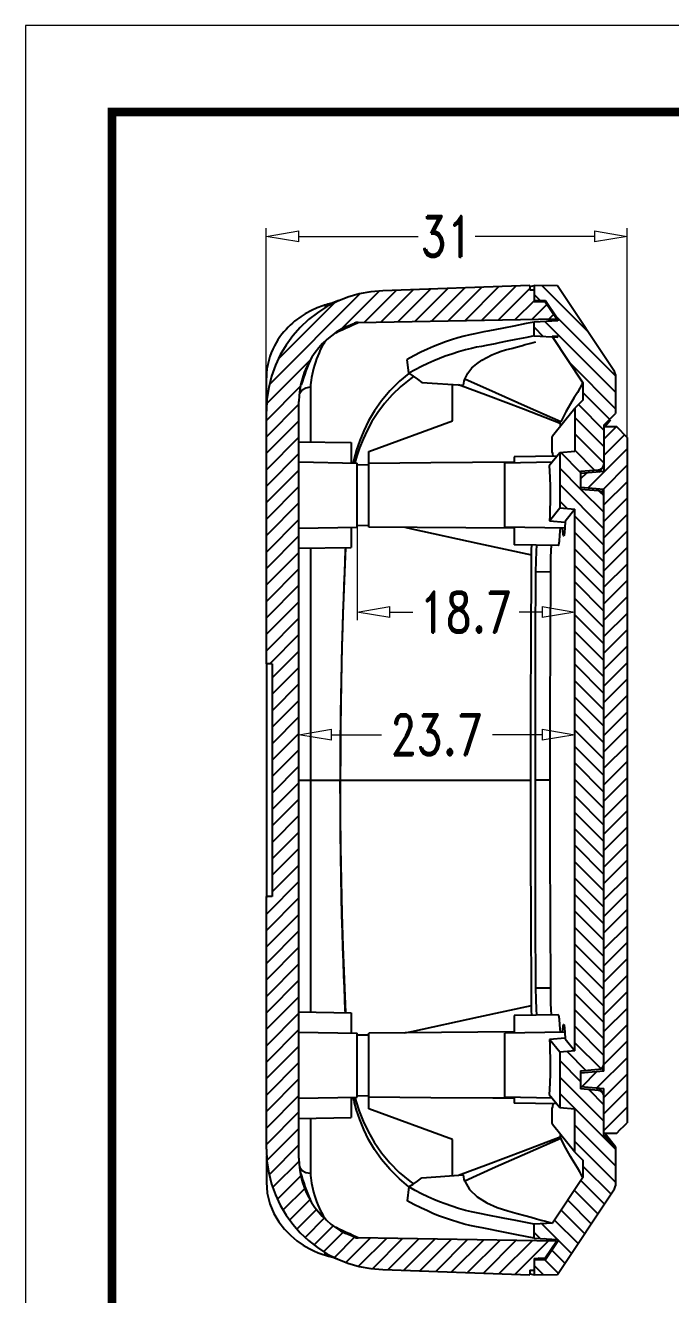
# Model space of a CAD drawing. Header units: millimetres. Extents: x 6239 to 6671, y 1393 to 1694.
# Drawn here: x 6238.7 to 6294.1, y 1584.6 to 1693.6 of the extents above; entities that cross this region are included whole.
import ezdxf

# ---------------------------------------------------------------- set-up
doc = ezdxf.new("R2010")
doc.units = ezdxf.units.MM
doc.layers.add('dim', color=82, linetype='Continuous', lineweight=9)
doc.layers.add('from', color=7, linetype='Continuous', lineweight=13)
doc.styles.add('ROMAND', font='romand.shx', dxfattribs={"width": 0.75, "bigfont": 'gbcbig.shx'})
doc.dimstyles.new('YanXiu', dxfattribs={"dimtxt": 2.5, "dimasz": 2.2, "dimexe": 1, "dimexo": 0, "dimgap": 0.66, "dimtad": 0, "dimzin": 9, "dimdsep": 46, "dimtxsty": 'ROMAND', "dimblk": 'CLOSEDBLANK', "dimcen": 0, "dimclrd": 3, "dimclre": 3, "dimclrt": 7, "dimazin": 2, "dimtfac": 1, "dimtofl": 0, "dimtmove": 0, "dimatfit": 3, "dimldrblk": 'CLOSEDBLANK', "dimfxl": 0, "dimlwd": 5, "dimlwe": 5, "dimarcsym": 0})

# ---------------------------------------------------------------- blocks, each defined once
blk = doc.blocks.new('_ClosedBlank')
at = {"color": 0, "linetype": 'ByBlock', "lineweight": -2}
for p, q in [((-1, 0.167), (0, 0)), ((-1, 0.167), (-1, -0.167)), ((0, 0), (-1, -0.167))]:
    blk.add_line(p, q, dxfattribs=at)
blk = doc.blocks.new('*D4')
at = {"layer": 'Defpoints', "color": 0}
for p in [(6285.86, 1632.69), (6262.16, 1628.81), (6285.86, 1628.85)]:
    blk.add_point(p, dxfattribs=at)
at = {"layer": 'dim', "color": 3, "lineweight": 5}
for p, q in [((6262.16, 1628.81), (6262.16, 1633.39)), ((6285.86, 1628.85), (6285.86, 1633.39)), ((6264.96, 1632.69), (6269.25, 1632.69)), ((6283.06, 1632.69), (6278.78, 1632.69))]:
    blk.add_line(p, q, dxfattribs=at)
at = {"layer": 'dim', "color": 3, "lineweight": 5, "xscale": 2.8, "yscale": 2.8, "zscale": 2.8, "rotation": 180}
blk.add_blockref('_ClosedBlank', (6262.16, 1632.69), dxfattribs=at)
at = {"layer": 'dim', "color": 3, "lineweight": 5, "xscale": 2.8, "yscale": 2.8, "zscale": 2.8}
blk.add_blockref('_ClosedBlank', (6285.86, 1632.69), dxfattribs=at)
at = {"layer": 'dim', "color": 7, "insert": (6274.01, 1632.69), "char_height": 3.5, "attachment_point": 5, "style": 'ROMAND'}
blk.add_mtext('23.7', dxfattribs=at)
blk = doc.blocks.new('*D5')
at = {"layer": 'Defpoints', "color": 0}
for p in [(6259.36, 1675.51), (6259.36, 1663.35), (6290.36, 1658.24)]:
    blk.add_point(p, dxfattribs=at)
at = {"layer": 'dim', "color": 3, "lineweight": 5}
for p, q in [((6259.36, 1663.35), (6259.36, 1676.21)), ((6262.16, 1675.51), (6272.41, 1675.51)), ((6287.56, 1675.51), (6277.31, 1675.51)), ((6290.36, 1658.24), (6290.36, 1676.21))]:
    blk.add_line(p, q, dxfattribs=at)
at = {"layer": 'dim', "color": 3, "lineweight": 5, "xscale": 2.8, "yscale": 2.8, "zscale": 2.8, "rotation": 180}
blk.add_blockref('_ClosedBlank', (6259.36, 1675.51), dxfattribs=at)
at = {"layer": 'dim', "color": 3, "lineweight": 5, "xscale": 2.8, "yscale": 2.8, "zscale": 2.8}
blk.add_blockref('_ClosedBlank', (6290.36, 1675.51), dxfattribs=at)
at = {"layer": 'dim', "color": 7, "insert": (6274.86, 1675.51), "char_height": 3.5, "attachment_point": 5, "style": 'ROMAND'}
blk.add_mtext('31', dxfattribs=at)
blk = doc.blocks.new('*D19')
at = {"layer": 'Defpoints', "color": 0}
for p in [(6267.16, 1650.54), (6285.86, 1646.05), (6285.86, 1643.23)]:
    blk.add_point(p, dxfattribs=at)
at = {"layer": 'dim', "color": 3, "lineweight": 5}
for p, q in [((6267.16, 1650.54), (6267.16, 1642.53)), ((6285.86, 1646.05), (6285.86, 1642.53)), ((6269.96, 1643.23), (6271.94, 1643.23)), ((6283.06, 1643.23), (6281.09, 1643.23))]:
    blk.add_line(p, q, dxfattribs=at)
at = {"layer": 'dim', "color": 3, "lineweight": 5, "xscale": 2.8, "yscale": 2.8, "zscale": 2.8, "rotation": 180}
blk.add_blockref('_ClosedBlank', (6267.16, 1643.23), dxfattribs=at)
at = {"layer": 'dim', "color": 3, "lineweight": 5, "xscale": 2.8, "yscale": 2.8, "zscale": 2.8}
blk.add_blockref('_ClosedBlank', (6285.86, 1643.23), dxfattribs=at)
at = {"layer": 'dim', "color": 7, "insert": (6276.51, 1643.23), "char_height": 3.5, "attachment_point": 5, "style": 'ROMAND'}
blk.add_mtext('18.7', dxfattribs=at)

msp = doc.modelspace()

# ---------------------------------------------------------------- linework, layer by layer
at = {"color": 7, "linetype": 'Continuous'}
for p, q in [((6282.014, 1671.29), (6269.364, 1670.848)), ((6282.014, 1671.22), (6282.364, 1671.29)), ((6282.014, 1671.29), (6282.014, 1670.89)), ((6284.364, 1671.273), (6282.364, 1671.29)), ((6282.364, 1671.29), (6282.364, 1669.89)), ((6289.28, 1663.915), (6284.364, 1671.273)), ((6265.602, 1670.005), (6264.8, 1669.687)), ((6282.364, 1670.89), (6282.014, 1670.89)), ((6282.364, 1670.04), (6283.346, 1670.006)), ((6283.325, 1669.857), (6282.364, 1669.89)), ((6282.99, 1669.932), (6283.346, 1670.006)), ((6284.283, 1668.424), (6283.325, 1669.857)), ((6283.346, 1670.006), (6284.403, 1668.425)), ((6264.7, 1669.648), (6264.61, 1669.612)), ((6264.8, 1669.687), (6264.7, 1669.648)), ((6265.875, 1667.582), (6266.195, 1667.729)), ((6266.154, 1667.618), (6266.451, 1667.756)), ((6266.195, 1667.729), (6266.555, 1667.894)), ((6266.243, 1667.779), (6266.934, 1668.068)), ((6266.451, 1667.756), (6266.794, 1667.915)), ((6266.555, 1667.894), (6266.934, 1668.068)), ((6266.794, 1667.915), (6267.197, 1668.1)), ((6267.197, 1668.1), (6267.254, 1668.126)), ((6267.254, 1668.126), (6284.283, 1668.424)), ((6280.621, 1667.809), (6279.739, 1667.634)), ((6281.688, 1668.021), (6280.621, 1667.809)), ((6282.364, 1668.156), (6281.688, 1668.021)), ((6284.403, 1668.263), (6282.364, 1668.156)), ((6282.364, 1666.956), (6282.364, 1668.156)), ((6283.276, 1668.204), (6284.116, 1668.384)), ((6284.241, 1668.414), (6284.116, 1668.384)), ((6284.279, 1668.429), (6284.336, 1668.427)), ((6284.336, 1668.427), (6284.403, 1668.425)), ((6284.403, 1668.425), (6284.403, 1668.263)), ((6265.332, 1667.232), (6265.595, 1667.357)), ((6265.595, 1667.357), (6265.866, 1667.483)), ((6265.866, 1667.483), (6266.154, 1667.618)), ((6279.739, 1667.634), (6278.403, 1667.372)), ((6280.79, 1666.641), (6280.066, 1666.497)), ((6281.745, 1666.832), (6280.79, 1666.641)), ((6282.364, 1666.956), (6281.745, 1666.832)), ((6282.364, 1666.956), (6284.403, 1666.849)), ((6284.403, 1666.925), (6283.907, 1666.917)), ((6283.907, 1666.917), (6286.564, 1662.941)), ((6284.403, 1666.849), (6284.403, 1666.925)), ((6282.294, 1666.401), (6282.506, 1666.461)), ((6271.604, 1663.748), (6271.448, 1664.933)), ((6259.364, 1638.79), (6259.364, 1663.348)), ((6289.364, 1663.642), (6289.28, 1663.915)), ((6289.364, 1663.642), (6289.364, 1660.29)), ((6263.146, 1662.579), (6263.146, 1657.852)), ((6272.717, 1662.97), (6276.294, 1662.721)), ((6275.364, 1659.661), (6275.364, 1662.786)), ((6278.421, 1661.799), (6275.859, 1662.751)), ((6286.564, 1662.941), (6286.564, 1661.45)), ((6262.164, 1596.29), (6262.164, 1661.331)), ((6286.564, 1661.45), (6285.864, 1660.75)), ((6285.018, 1659.699), (6285.864, 1660.75)), ((6285.864, 1660.75), (6285.864, 1657.039)), ((6288.364, 1659.29), (6289.364, 1660.29)), ((6268.164, 1657.04), (6275.364, 1659.661)), ((6283.961, 1658.385), (6285.018, 1659.699)), ((6284.597, 1659.443), (6284.597, 1659.176)), ((6288.364, 1659.29), (6288.364, 1655.3)), ((6289.464, 1659.14), (6288.364, 1659.14)), ((6288.435, 1659.14), (6288.48, 1659.196)), ((6288.48, 1659.196), (6288.921, 1659.742)), ((6290.364, 1658.24), (6289.464, 1659.14)), ((6262.164, 1657.869), (6266.664, 1657.79)), ((6283.895, 1658.266), (6283.895, 1657.001)), ((6290.364, 1658.24), (6290.364, 1599.34)), ((6266.664, 1657.79), (6266.664, 1656.049)), ((6268.164, 1650.54), (6268.164, 1657.04)), ((6284.564, 1656.925), (6283.668, 1655.808)), ((6285.864, 1657.039), (6284.564, 1656.925)), ((6284.564, 1656.925), (6284.564, 1652.176)), ((6262.164, 1656.127), (6267.164, 1656.04)), ((6266.904, 1656.414), (6266.818, 1656.046)), ((6267.139, 1656.644), (6266.965, 1656.044)), ((6267.161, 1655.908), (6268.164, 1655.89)), ((6267.164, 1650.541), (6267.164, 1656.039)), ((6273.484, 1656.051), (6268.164, 1656.011)), ((6280.664, 1656.103), (6273.484, 1656.051)), ((6283.91, 1656.111), (6279.864, 1656.04)), ((6279.864, 1650.541), (6279.864, 1656.039)), ((6284.32, 1656.621), (6280.664, 1656.558)), ((6280.664, 1656.558), (6280.664, 1656.054)), ((6286.364, 1655.326), (6287.907, 1655.461)), ((6286.364, 1655.326), (6286.364, 1653.775)), ((6288.364, 1655.3), (6286.364, 1655.125)), ((6287.734, 1655.245), (6287.907, 1655.461)), ((6287.946, 1655.263), (6288.253, 1655.645)), ((6286.364, 1653.976), (6288.364, 1653.801)), ((6287.907, 1653.64), (6286.364, 1653.775)), ((6288.106, 1653.48), (6288.364, 1653.801)), ((6288.364, 1603.779), (6288.364, 1653.801)), ((6283.691, 1651.08), (6284.564, 1652.176)), ((6284.564, 1652.176), (6285.864, 1652.062)), ((6285.864, 1652.062), (6285.035, 1651.023)), ((6285.864, 1605.518), (6285.864, 1652.062)), ((6262.164, 1650.453), (6267.164, 1650.54)), ((6266.664, 1650.531), (6266.664, 1648.79)), ((6267.161, 1650.673), (6268.164, 1650.69)), ((6280.664, 1650.431), (6268.164, 1650.54)), ((6285.006, 1650.45), (6279.864, 1650.54)), ((6280.664, 1650.526), (6280.664, 1649.023)), ((6283.691, 1651.08), (6285.029, 1650.959)), ((6262.164, 1648.712), (6266.664, 1648.79)), ((6263.146, 1648.729), (6263.146, 1608.852)), ((6284.446, 1648.957), (6280.664, 1649.023)), ((6283.792, 1646.672), (6282.487, 1646.679)), ((6259.864, 1638.79), (6259.364, 1638.79)), ((6259.364, 1638.79), (6259.364, 1618.79)), ((6259.864, 1638.79), (6259.864, 1618.79)), ((6262.164, 1628.79), (6282.087, 1628.79)), ((6283.752, 1628.789), (6282.447, 1628.789)), ((6259.864, 1618.79), (6259.364, 1618.79)), ((6259.364, 1597.087), (6259.364, 1618.79)), ((6283.792, 1610.909), (6282.487, 1610.901)), ((6262.164, 1608.869), (6266.664, 1608.79)), ((6266.664, 1608.79), (6266.664, 1607.049)), ((6284.446, 1608.624), (6280.664, 1608.558)), ((6280.664, 1608.558), (6280.664, 1607.054)), ((6262.164, 1607.127), (6267.164, 1607.04)), ((6267.161, 1606.908), (6268.164, 1606.89)), ((6267.164, 1601.541), (6267.164, 1607.039)), ((6280.664, 1607.149), (6268.164, 1607.04)), ((6268.164, 1600.54), (6268.164, 1607.04)), ((6285.006, 1607.13), (6279.864, 1607.04)), ((6279.864, 1601.541), (6279.864, 1607.039)), ((6285.029, 1606.622), (6283.691, 1606.5)), ((6284.564, 1605.404), (6283.691, 1606.5)), ((6285.864, 1605.518), (6284.564, 1605.404)), ((6285.035, 1606.557), (6285.864, 1605.518)), ((6284.564, 1605.404), (6284.564, 1600.656)), ((6286.364, 1603.805), (6287.907, 1603.94)), ((6286.364, 1603.805), (6286.364, 1602.255)), ((6288.364, 1603.779), (6286.364, 1603.604)), ((6288.364, 1603.779), (6288.153, 1604.041)), ((6286.364, 1602.455), (6288.364, 1602.281)), ((6287.907, 1602.12), (6286.364, 1602.255)), ((6287.907, 1602.12), (6287.734, 1602.336)), ((6288.253, 1601.935), (6287.946, 1602.317)), ((6288.364, 1598.29), (6288.364, 1602.281)), ((6262.164, 1601.453), (6267.164, 1601.54)), ((6266.664, 1601.531), (6266.664, 1599.79)), ((6266.904, 1601.166), (6266.818, 1601.534)), ((6267.161, 1601.673), (6268.164, 1601.69)), ((6278.828, 1601.49), (6280.664, 1601.477)), ((6283.91, 1601.47), (6279.864, 1601.54)), ((6280.664, 1601.526), (6280.664, 1601.023)), ((6283.668, 1601.772), (6284.564, 1600.656)), ((6275.364, 1597.92), (6268.164, 1600.54)), ((6284.32, 1600.959), (6280.664, 1601.023)), ((6283.895, 1600.579), (6283.895, 1599.314)), ((6284.564, 1600.656), (6285.864, 1600.542)), ((6285.864, 1596.83), (6285.864, 1600.542)), ((6262.164, 1599.712), (6266.664, 1599.79)), ((6263.146, 1599.729), (6263.146, 1595.001)), ((6285.864, 1596.83), (6283.961, 1599.195)), ((6289.762, 1598.756), (6290.063, 1599.055)), ((6290.063, 1599.055), (6290.364, 1599.34)), ((6275.364, 1594.795), (6275.364, 1597.92)), ((6284.597, 1598.404), (6284.597, 1598.137)), ((6288.364, 1598.44), (6289.464, 1598.44)), ((6289.364, 1597.29), (6288.364, 1598.29)), ((6288.48, 1598.384), (6288.435, 1598.44)), ((6289.364, 1597.29), (6288.48, 1598.384)), ((6289.464, 1598.44), (6289.762, 1598.756)), ((6285.864, 1596.83), (6286.564, 1596.13)), ((6289.364, 1597.29), (6289.364, 1593.938)), ((6259.364, 1596.533), (6259.364, 1594.232)), ((6286.564, 1596.13), (6286.564, 1594.639)), ((6272.717, 1594.61), (6276.294, 1594.86)), ((6286.564, 1594.639), (6283.936, 1590.707)), ((6271.604, 1593.832), (6271.448, 1592.647)), ((6271.69, 1594.322), (6272.007, 1594.1)), ((6284.364, 1586.308), (6289.28, 1593.665)), ((6289.28, 1593.665), (6289.364, 1593.938)), ((6279.712, 1591.153), (6278.256, 1591.44)), ((6265.365, 1590.333), (6265.332, 1590.348)), ((6265.629, 1590.208), (6265.365, 1590.333)), ((6279.739, 1589.946), (6278.043, 1590.279)), ((6280.79, 1590.939), (6279.712, 1591.153)), ((6282.364, 1590.625), (6280.79, 1590.939)), ((6283.936, 1590.707), (6282.364, 1590.625)), ((6282.364, 1589.425), (6282.364, 1590.625)), ((6283.645, 1590.793), (6283.936, 1590.707)), ((6265.923, 1590.07), (6265.629, 1590.208)), ((6266.194, 1589.851), (6265.867, 1590.002)), ((6266.23, 1589.927), (6265.923, 1590.07)), ((6266.934, 1589.512), (6266.189, 1589.828)), ((6266.533, 1589.696), (6266.194, 1589.851)), ((6266.532, 1589.787), (6266.23, 1589.927)), ((6266.862, 1589.634), (6266.532, 1589.787)), ((6266.934, 1589.512), (6266.533, 1589.696)), ((6267.254, 1589.454), (6266.862, 1589.634)), ((6284.283, 1589.157), (6267.254, 1589.454)), ((6280.875, 1589.721), (6279.739, 1589.946)), ((6282.364, 1589.425), (6280.875, 1589.721)), ((6282.364, 1589.425), (6284.403, 1589.318)), ((6283.325, 1587.724), (6284.283, 1589.157)), ((6284.403, 1589.156), (6283.346, 1587.574)), ((6284.403, 1589.318), (6284.403, 1589.156)), ((6264.705, 1587.878), (6264.932, 1587.817)), ((6264.853, 1587.872), (6265.44, 1587.639)), ((6265.44, 1587.639), (6265.526, 1587.605)), ((6282.364, 1587.69), (6283.325, 1587.724)), ((6282.364, 1587.69), (6282.364, 1586.29)), ((6283.346, 1587.574), (6282.364, 1587.54)), ((6283.346, 1587.574), (6282.723, 1587.703)), ((6269.364, 1586.732), (6282.014, 1586.29)), ((6282.014, 1586.69), (6282.014, 1586.29)), ((6282.014, 1586.69), (6282.364, 1586.69)), ((6282.027, 1586.357), (6282.364, 1586.29)), ((6282.364, 1586.29), (6284.364, 1586.308))]:
    msp.add_line(p, q, dxfattribs=at)
at = {"color": 40, "linetype": 'Continuous'}
for p, q in [((6273.479, 1670.992), (6270.673, 1668.186)), ((6274.944, 1671.043), (6272.112, 1668.211)), ((6276.409, 1671.094), (6273.551, 1668.236)), ((6277.875, 1671.146), (6274.991, 1668.261)), ((6279.34, 1671.197), (6276.43, 1668.287)), ((6280.806, 1671.248), (6277.869, 1668.312)), ((6282.014, 1671.042), (6279.309, 1668.337)), ((6283.025, 1671.284), (6287.037, 1667.272)), ((6267.394, 1670.565), (6259.653, 1662.824)), ((6269.06, 1670.817), (6265.739, 1667.496)), ((6270.548, 1670.89), (6267.794, 1668.136)), ((6272.013, 1670.941), (6269.233, 1668.161)), ((6282.364, 1669.978), (6280.748, 1668.362)), ((6282.364, 1670.531), (6282.872, 1670.022)), ((6265.248, 1669.832), (6260.415, 1664.999)), ((6283.458, 1669.658), (6282.187, 1668.387)), ((6284.025, 1668.81), (6283.627, 1668.412)), ((6282.364, 1667.703), (6283.152, 1666.914)), ((6283.277, 1668.204), (6289.364, 1662.117)), ((6284.266, 1668.629), (6289.364, 1663.531)), ((6263.179, 1664.935), (6259.411, 1661.167)), ((6285.432, 1664.635), (6289.364, 1660.703)), ((6262.309, 1662.651), (6259.364, 1659.706)), ((6286.564, 1662.089), (6288.863, 1659.789)), ((6262.164, 1661.091), (6259.364, 1658.291)), ((6286.176, 1661.062), (6288.364, 1658.874)), ((6262.164, 1659.677), (6259.364, 1656.877)), ((6285.864, 1659.96), (6288.364, 1657.46)), ((6289.414, 1659.14), (6288.364, 1658.089)), ((6262.164, 1658.263), (6259.364, 1655.463)), ((6285.864, 1658.546), (6288.364, 1656.046)), ((6290.146, 1658.458), (6288.364, 1656.675)), ((6262.164, 1656.849), (6259.364, 1654.049)), ((6284.649, 1656.932), (6286.364, 1655.218)), ((6285.864, 1657.132), (6287.565, 1655.431)), ((6290.364, 1657.261), (6287.021, 1653.918)), ((6290.364, 1655.847), (6288.322, 1653.805)), ((6262.164, 1655.434), (6259.364, 1652.634)), ((6284.564, 1655.603), (6286.364, 1653.803)), ((6286.856, 1655.168), (6286.364, 1654.675)), ((6262.164, 1654.02), (6259.364, 1651.22)), ((6284.564, 1654.189), (6288.364, 1650.389)), ((6286.394, 1653.772), (6288.364, 1651.803)), ((6287.954, 1653.627), (6288.346, 1653.235)), ((6290.364, 1654.433), (6288.364, 1652.433)), ((6262.164, 1652.606), (6259.364, 1649.806)), ((6284.564, 1652.775), (6285.22, 1652.119)), ((6290.364, 1653.018), (6288.364, 1651.018)), ((6285.864, 1651.475), (6288.364, 1648.975)), ((6290.364, 1651.604), (6288.364, 1649.604)), ((6262.164, 1651.192), (6259.364, 1648.392)), ((6262.164, 1649.778), (6259.364, 1646.978)), ((6285.864, 1650.061), (6288.364, 1647.561)), ((6290.364, 1650.19), (6288.364, 1648.19)), ((6262.164, 1648.363), (6259.364, 1645.563)), ((6285.864, 1648.646), (6288.364, 1646.146)), ((6290.364, 1648.776), (6288.364, 1646.776)), ((6262.164, 1646.949), (6259.364, 1644.149)), ((6285.864, 1647.232), (6288.364, 1644.732)), ((6290.364, 1647.361), (6288.364, 1645.361)), ((6290.364, 1645.947), (6288.364, 1643.947)), ((6262.164, 1645.535), (6259.364, 1642.735)), ((6285.864, 1645.818), (6288.364, 1643.318)), ((6262.164, 1644.121), (6259.364, 1641.321)), ((6285.864, 1644.404), (6288.364, 1641.904)), ((6290.364, 1644.533), (6288.364, 1642.533)), ((6262.164, 1642.707), (6259.364, 1639.907)), ((6285.864, 1642.99), (6288.364, 1640.49)), ((6290.364, 1643.119), (6288.364, 1641.119)), ((6285.864, 1641.575), (6288.364, 1639.075)), ((6290.364, 1641.705), (6288.364, 1639.705)), ((6262.164, 1641.292), (6259.661, 1638.79)), ((6262.164, 1639.878), (6259.864, 1637.578)), ((6285.864, 1640.161), (6288.364, 1637.661)), ((6290.364, 1640.29), (6288.364, 1638.29)), ((6262.164, 1638.464), (6259.864, 1636.164)), ((6285.864, 1638.747), (6288.364, 1636.247)), ((6290.364, 1638.876), (6288.364, 1636.876)), ((6285.864, 1637.333), (6288.364, 1634.833)), ((6290.364, 1637.462), (6288.364, 1635.462)), ((6262.164, 1637.05), (6259.864, 1634.75)), ((6290.364, 1636.048), (6288.364, 1634.048)), ((6262.164, 1635.635), (6259.864, 1633.335)), ((6285.864, 1635.919), (6288.364, 1633.419)), ((6262.164, 1634.221), (6259.864, 1631.921)), ((6285.864, 1634.504), (6288.364, 1632.004)), ((6290.364, 1634.634), (6288.364, 1632.634)), ((6262.164, 1632.807), (6259.864, 1630.507)), ((6285.864, 1633.09), (6288.364, 1630.59)), ((6290.364, 1633.219), (6288.364, 1631.219)), ((6290.364, 1631.805), (6288.364, 1629.805)), ((6262.164, 1631.393), (6259.864, 1629.093)), ((6285.864, 1631.676), (6288.364, 1629.176)), ((6262.164, 1629.979), (6259.864, 1627.679)), ((6285.864, 1630.262), (6288.364, 1627.762)), ((6290.364, 1630.391), (6288.364, 1628.391)), ((6262.164, 1628.564), (6259.864, 1626.264)), ((6285.864, 1628.847), (6288.364, 1626.347)), ((6290.364, 1628.977), (6288.364, 1626.977)), ((6285.864, 1627.433), (6288.364, 1624.933)), ((6290.364, 1627.562), (6288.364, 1625.562)), ((6262.164, 1627.15), (6259.864, 1624.85)), ((6262.164, 1625.736), (6259.864, 1623.436)), ((6285.864, 1626.019), (6288.364, 1623.519)), ((6290.364, 1626.148), (6288.364, 1624.148)), ((6262.164, 1624.322), (6259.864, 1622.022)), ((6285.864, 1624.605), (6288.364, 1622.105)), ((6290.364, 1624.734), (6288.364, 1622.734)), ((6285.864, 1623.191), (6288.364, 1620.691)), ((6290.364, 1623.32), (6288.364, 1621.32)), ((6262.164, 1622.908), (6259.864, 1620.608)), ((6290.364, 1621.906), (6288.364, 1619.906)), ((6262.164, 1621.493), (6259.864, 1619.193)), ((6285.864, 1621.776), (6288.364, 1619.276)), ((6262.164, 1620.079), (6259.364, 1617.279)), ((6285.864, 1620.362), (6288.364, 1617.862)), ((6290.364, 1620.491), (6288.364, 1618.491)), ((6259.46, 1618.79), (6259.364, 1618.693)), ((6262.164, 1618.665), (6259.364, 1615.865)), ((6285.864, 1618.948), (6288.364, 1616.448)), ((6290.364, 1619.077), (6288.364, 1617.077)), ((6285.864, 1617.534), (6288.364, 1615.034)), ((6290.364, 1617.663), (6288.364, 1615.663)), ((6262.164, 1617.251), (6259.364, 1614.451)), ((6262.164, 1615.836), (6259.364, 1613.036)), ((6285.864, 1616.12), (6288.364, 1613.62)), ((6290.364, 1616.249), (6288.364, 1614.249)), ((6262.164, 1614.422), (6259.364, 1611.622)), ((6285.864, 1614.705), (6288.364, 1612.205)), ((6290.364, 1614.835), (6288.364, 1612.835)), ((6285.864, 1613.291), (6288.364, 1610.791)), ((6290.364, 1613.42), (6288.364, 1611.42)), ((6262.164, 1613.008), (6259.364, 1610.208)), ((6262.164, 1611.594), (6259.364, 1608.794)), ((6285.864, 1611.877), (6288.364, 1609.377)), ((6290.364, 1612.006), (6288.364, 1610.006)), ((6262.164, 1610.18), (6259.364, 1607.38)), ((6285.864, 1610.463), (6288.364, 1607.963)), ((6290.364, 1610.592), (6288.364, 1608.592)), ((6285.864, 1609.048), (6288.364, 1606.548)), ((6290.364, 1609.178), (6288.364, 1607.178)), ((6262.164, 1608.765), (6259.364, 1605.965)), ((6290.364, 1607.763), (6288.364, 1605.763)), ((6262.164, 1607.351), (6259.364, 1604.551)), ((6285.864, 1607.634), (6288.364, 1605.134)), ((6262.164, 1605.937), (6259.364, 1603.137)), ((6285.864, 1606.22), (6288.09, 1603.994)), ((6290.364, 1606.349), (6288.364, 1604.349)), ((6262.164, 1604.523), (6259.364, 1601.723)), ((6284.564, 1604.692), (6286.364, 1602.892)), ((6285.209, 1605.461), (6286.824, 1603.845)), ((6290.364, 1604.935), (6287.762, 1602.333)), ((6287.739, 1603.725), (6286.461, 1602.447)), ((6290.364, 1603.521), (6288.364, 1601.521)), ((6262.164, 1603.109), (6259.364, 1600.309)), ((6284.564, 1603.277), (6288.364, 1599.477)), ((6262.164, 1601.694), (6259.364, 1598.894)), ((6284.564, 1601.863), (6289.364, 1597.063)), ((6287.062, 1602.194), (6288.364, 1600.892)), ((6290.364, 1602.107), (6288.364, 1600.107)), ((6262.164, 1600.28), (6259.364, 1597.48)), ((6290.364, 1600.692), (6288.364, 1598.692)), ((6285.864, 1599.149), (6289.364, 1595.649)), ((6262.164, 1598.866), (6259.43, 1596.133)), ((6262.164, 1597.452), (6259.621, 1594.909)), ((6285.864, 1597.735), (6289.364, 1594.235)), ((6262.182, 1596.055), (6259.923, 1593.797)), ((6262.34, 1594.799), (6260.313, 1592.773)), ((6286.564, 1595.621), (6288.975, 1593.209)), ((6262.664, 1593.709), (6260.804, 1591.849)), ((6285.824, 1593.532), (6287.842, 1591.513)), ((6286.39, 1594.38), (6288.409, 1592.361)), ((6263.117, 1592.749), (6261.37, 1591.002)), ((6285.257, 1592.684), (6287.276, 1590.666)), ((6263.681, 1591.898), (6261.995, 1590.212)), ((6284.691, 1591.837), (6286.709, 1589.818)), ((6264.344, 1591.147), (6262.69, 1589.493)), ((6265.106, 1590.494), (6263.469, 1588.858)), ((6283.039, 1590.66), (6284.38, 1589.319)), ((6284.124, 1590.989), (6286.143, 1588.97)), ((6265.97, 1589.944), (6264.306, 1588.28)), ((6266.948, 1589.509), (6265.205, 1587.765)), ((6268.29, 1589.436), (6266.212, 1587.358)), ((6269.68, 1589.412), (6267.306, 1587.038)), ((6271.07, 1589.387), (6268.505, 1586.822)), ((6272.46, 1589.363), (6269.813, 1586.716)), ((6273.85, 1589.339), (6271.179, 1586.668)), ((6275.24, 1589.315), (6272.546, 1586.621)), ((6276.63, 1589.29), (6273.912, 1586.573)), ((6278.02, 1589.266), (6275.279, 1586.525)), ((6279.41, 1589.242), (6276.645, 1586.478)), ((6280.799, 1589.217), (6278.012, 1586.43)), ((6282.189, 1589.193), (6279.378, 1586.382)), ((6283.579, 1589.169), (6280.745, 1586.334)), ((6282.364, 1589.921), (6282.888, 1589.397)), ((6284.403, 1589.296), (6285.576, 1588.122)), ((6283.892, 1588.392), (6285.01, 1587.275)), ((6282.364, 1587.093), (6283.159, 1586.297)), ((6283.298, 1587.573), (6284.443, 1586.427))]:
    msp.add_line(p, q, dxfattribs=at)
at = {"color": 7, "linetype": 'Continuous'}
for points in [[(6264.634, 1669.682), (6264.497, 1669.641), (6264.354, 1669.596), (6264.206, 1669.546), (6264.054, 1669.492), (6263.897, 1669.432), (6263.735, 1669.367), (6263.57, 1669.297), (6263.402, 1669.221), (6263.231, 1669.138), (6263.058, 1669.05), (6262.882, 1668.954), (6262.703, 1668.851), (6262.523, 1668.741), (6262.342, 1668.623), (6262.159, 1668.496), (6261.975, 1668.36), (6261.791, 1668.215), (6261.607, 1668.06), (6261.423, 1667.894), (6261.24, 1667.716), (6261.059, 1667.527), (6260.879, 1667.324), (6260.703, 1667.109), (6260.531, 1666.879), (6260.364, 1666.635), (6260.204, 1666.376), (6260.052, 1666.101), (6259.911, 1665.811), (6259.78, 1665.505), (6259.664, 1665.184), (6259.563, 1664.847), (6259.48, 1664.495), (6259.418, 1664.131), (6259.378, 1663.754), (6259.364, 1663.363)], [(6264.61, 1669.612), (6264.542, 1669.585), (6264.457, 1669.55), (6264.363, 1669.51), (6264.338, 1669.499)], [(6265.114, 1669.808), (6264.998, 1669.78), (6264.884, 1669.751), (6264.763, 1669.719), (6264.634, 1669.682)], [(6265.266, 1669.842), (6265.239, 1669.836), (6265.114, 1669.808)], [(6264.508, 1666.578), (6264.445, 1666.497), (6264.371, 1666.395), (6264.29, 1666.275), (6264.201, 1666.132), (6264.103, 1665.96), (6263.997, 1665.755), (6263.887, 1665.521), (6263.778, 1665.264), (6263.673, 1664.993), (6263.577, 1664.716), (6263.492, 1664.444), (6263.415, 1664.172), (6263.347, 1663.904), (6263.289, 1663.645), (6263.24, 1663.399), (6263.201, 1663.166), (6263.172, 1662.95), (6263.153, 1662.752), (6263.146, 1662.579)], [(6277.275, 1667.152), (6276.843, 1667.06), (6276.349, 1666.937), (6275.81, 1666.785), (6275.272, 1666.617), (6274.758, 1666.441), (6274.252, 1666.254), (6273.738, 1666.049)], [(6278.403, 1667.372), (6278.043, 1667.301), (6277.275, 1667.152)], [(6273.738, 1666.049), (6273.195, 1665.815), (6272.625, 1665.551), (6272.038, 1665.255), (6271.448, 1664.933)], [(6278.256, 1666.141), (6277.852, 1666.062), (6277.431, 1665.981), (6276.982, 1665.887), (6276.468, 1665.761), (6275.884, 1665.596), (6275.288, 1665.407), (6274.74, 1665.214), (6274.233, 1665.021), (6273.739, 1664.817), (6273.231, 1664.592), (6272.7, 1664.338), (6272.155, 1664.056), (6271.604, 1663.748)], [(6276.417, 1663.249), (6276.665, 1663.772), (6277.028, 1664.207), (6277.446, 1664.57), (6277.883, 1664.871), (6278.319, 1665.121), (6278.747, 1665.331), (6279.16, 1665.506), (6279.55, 1665.647), (6279.911, 1665.756), (6280.536, 1665.92)], [(6280.066, 1666.497), (6279.361, 1666.358), (6279.008, 1666.289), (6278.256, 1666.141)], [(6280.536, 1665.92), (6280.823, 1665.997), (6281.359, 1666.143)], [(6281.359, 1666.143), (6281.608, 1666.211), (6281.846, 1666.276), (6282.074, 1666.339), (6282.294, 1666.401)], [(6263.114, 1664.826), (6262.996, 1664.546), (6262.881, 1664.255), (6262.77, 1663.961), (6262.663, 1663.664), (6262.56, 1663.367), (6262.461, 1663.07), (6262.366, 1662.769)], [(6271.611, 1663.739), (6270.809, 1663.059), (6269.981, 1662.234), (6269.265, 1661.388), (6268.659, 1660.53), (6268.149, 1659.665), (6267.727, 1658.802), (6267.385, 1657.962), (6267.115, 1657.164), (6266.904, 1656.414)], [(6272.005, 1663.482), (6271.764, 1663.315), (6270.924, 1662.623), (6270.171, 1661.896), (6269.506, 1661.141), (6268.929, 1660.371), (6268.436, 1659.598), (6268.018, 1658.83), (6267.668, 1658.076), (6267.377, 1657.346), (6267.139, 1656.644)], [(6271.604, 1663.748), (6271.968, 1663.507), (6272.341, 1663.248), (6272.717, 1662.97)], [(6262.212, 1661.931), (6262.238, 1662.047), (6262.45, 1662.323), (6262.769, 1662.509), (6263.146, 1662.579)], [(6276.294, 1662.721), (6276.33, 1662.907), (6276.371, 1663.084), (6276.417, 1663.248)], [(6284.657, 1659.585), (6281.793, 1660.843), (6279.051, 1662.062), (6276.417, 1663.249)], [(6286.564, 1662.941), (6286.534, 1662.886), (6286.444, 1662.726), (6286.296, 1662.464), (6286.088, 1662.105), (6285.819, 1661.657), (6285.49, 1661.12)], [(6284.597, 1659.443), (6281.461, 1660.656), (6278.421, 1661.799)], [(6285.49, 1661.12), (6285.103, 1660.428), (6284.657, 1659.585)], [(6284.597, 1659.443), (6284.617, 1659.496), (6284.637, 1659.544), (6284.657, 1659.585)], [(6283.961, 1658.385), (6283.939, 1658.354), (6283.917, 1658.314), (6283.895, 1658.266)], [(6283.895, 1657.001), (6283.938, 1656.861), (6283.978, 1656.621), (6283.978, 1656.615)], [(6283.668, 1655.808), (6283.698, 1655.367), (6283.721, 1654.768), (6283.735, 1654.056), (6283.74, 1653.29)], [(6283.74, 1653.29), (6283.737, 1652.664), (6283.727, 1652.064), (6283.712, 1651.527), (6283.691, 1651.08)], [(6271.25, 1650.513), (6271.865, 1650.379), (6277.626, 1649.128), (6282.146, 1648.144)], [(6284.446, 1648.957), (6284.491, 1649.031), (6284.543, 1649.327), (6284.588, 1649.829), (6284.622, 1650.457)], [(6284.913, 1649.792), (6284.899, 1649.795), (6284.86, 1649.93), (6284.822, 1650.239), (6284.807, 1650.454)], [(6285.035, 1651.023), (6285.007, 1650.474), (6284.975, 1650.075), (6284.938, 1649.845), (6284.913, 1649.792)], [(6266.154, 1648.781), (6266.144, 1648.56), (6266.105, 1647.64), (6266.065, 1646.649), (6266.024, 1645.582), (6265.983, 1644.431), (6265.942, 1643.187), (6265.901, 1641.843), (6265.862, 1640.389), (6265.825, 1638.817), (6265.791, 1637.117), (6265.761, 1635.277), (6265.738, 1633.283), (6265.722, 1631.125), (6265.716, 1628.79)], [(6266.175, 1648.782), (6266.173, 1648.754), (6266.051, 1645.912), (6265.947, 1643.067), (6265.862, 1640.225)], [(6282.131, 1646.974), (6282.152, 1648.577), (6282.164, 1648.996)], [(6282.57, 1648.989), (6282.533, 1648.451), (6282.501, 1647.609), (6282.487, 1646.679)], [(6283.792, 1646.672), (6283.8, 1647.326), (6283.817, 1647.946), (6283.843, 1648.506), (6283.875, 1648.967)], [(6282.087, 1628.79), (6282.092, 1634.854), (6282.107, 1640.917), (6282.131, 1646.974)], [(6282.487, 1646.679), (6282.465, 1640.719), (6282.452, 1634.757), (6282.447, 1628.789)], [(6283.752, 1628.789), (6283.756, 1634.754), (6283.77, 1640.715), (6283.792, 1646.672)], [(6265.862, 1640.225), (6265.795, 1637.387), (6265.747, 1634.543), (6265.718, 1631.681), (6265.708, 1628.79)], [(6265.708, 1628.79), (6265.718, 1625.901), (6265.747, 1623.029), (6265.796, 1620.172)], [(6266.154, 1608.799), (6266.144, 1609.021), (6266.105, 1609.94), (6266.065, 1610.932), (6266.024, 1611.998), (6265.983, 1613.149), (6265.942, 1614.393), (6265.901, 1615.738), (6265.862, 1617.191), (6265.825, 1618.763), (6265.791, 1620.463), (6265.761, 1622.304), (6265.738, 1624.297), (6265.722, 1626.455), (6265.716, 1628.79)], [(6282.131, 1610.606), (6282.107, 1616.663), (6282.092, 1622.726), (6282.087, 1628.79)], [(6282.447, 1628.789), (6282.452, 1622.822), (6282.465, 1616.861), (6282.487, 1610.901)], [(6283.792, 1610.909), (6283.77, 1616.865), (6283.756, 1622.826), (6283.752, 1628.789)], [(6265.796, 1620.172), (6265.862, 1617.325), (6265.948, 1614.486), (6266.051, 1611.653), (6266.173, 1608.822), (6266.175, 1608.799)], [(6282.164, 1608.584), (6282.152, 1609.003), (6282.131, 1610.606)], [(6282.487, 1610.901), (6282.502, 1609.951), (6282.534, 1609.11), (6282.57, 1608.591)], [(6283.875, 1608.614), (6283.843, 1609.075), (6283.817, 1609.634), (6283.8, 1610.255), (6283.792, 1610.909)], [(6271.25, 1607.067), (6271.865, 1607.201), (6277.626, 1608.453), (6282.146, 1609.436)], [(6284.622, 1607.123), (6284.588, 1607.751), (6284.543, 1608.254), (6284.491, 1608.549), (6284.446, 1608.623)], [(6284.807, 1607.126), (6284.822, 1607.341), (6284.86, 1607.65), (6284.899, 1607.785), (6284.913, 1607.788)], [(6284.913, 1607.788), (6284.938, 1607.735), (6284.975, 1607.506), (6285.007, 1607.107), (6285.035, 1606.557)], [(6283.691, 1606.5), (6283.712, 1606.054), (6283.727, 1605.516), (6283.737, 1604.916), (6283.74, 1604.29)], [(6283.74, 1604.29), (6283.735, 1603.524), (6283.721, 1602.812), (6283.698, 1602.213), (6283.668, 1601.772)], [(6271.611, 1593.841), (6270.809, 1594.521), (6269.981, 1595.346), (6269.265, 1596.193), (6268.659, 1597.051), (6268.149, 1597.915), (6267.727, 1598.778), (6267.385, 1599.618), (6267.115, 1600.416), (6266.904, 1601.166)], [(6266.969, 1601.537), (6267.073, 1601.152), (6267.342, 1600.333), (6267.68, 1599.477), (6268.103, 1598.586), (6268.622, 1597.676), (6269.243, 1596.775), (6269.966, 1595.905), (6270.784, 1595.084), (6271.69, 1594.322)], [(6268.164, 1601.569), (6273.483, 1601.53), (6278.828, 1601.49)], [(6283.978, 1600.965), (6283.978, 1600.959), (6283.938, 1600.72), (6283.895, 1600.579)], [(6283.895, 1599.314), (6283.917, 1599.266), (6283.939, 1599.226), (6283.961, 1599.195)], [(6275.859, 1594.829), (6278.421, 1595.781), (6281.461, 1596.924), (6284.597, 1598.137)], [(6284.657, 1597.995), (6281.803, 1596.742), (6279.06, 1595.522), (6276.417, 1594.331)], [(6284.597, 1598.137), (6284.617, 1598.084), (6284.637, 1598.037), (6284.657, 1597.995)], [(6285.49, 1596.46), (6285.103, 1597.152), (6284.657, 1597.995)], [(6286.564, 1594.639), (6286.534, 1594.694), (6286.444, 1594.854), (6286.296, 1595.117), (6286.088, 1595.475), (6285.819, 1595.923), (6285.49, 1596.46)], [(6262.214, 1595.639), (6262.238, 1595.533), (6262.45, 1595.257), (6262.769, 1595.071), (6263.146, 1595.001)], [(6262.241, 1595.286), (6262.281, 1595.107), (6262.374, 1594.785)], [(6262.374, 1594.785), (6262.472, 1594.477), (6262.572, 1594.177), (6262.676, 1593.88), (6262.782, 1593.585), (6262.893, 1593.294), (6263.008, 1593.006), (6263.115, 1592.752)], [(6263.146, 1595.001), (6263.153, 1594.823), (6263.173, 1594.618), (6263.204, 1594.394), (6263.245, 1594.155), (6263.296, 1593.904), (6263.355, 1593.644), (6263.424, 1593.378), (6263.501, 1593.108), (6263.586, 1592.837), (6263.681, 1592.566), (6263.786, 1592.296), (6263.9, 1592.03), (6264.024, 1591.772), (6264.147, 1591.541), (6264.258, 1591.355), (6264.356, 1591.206), (6264.443, 1591.086), (6264.508, 1591.001)], [(6271.604, 1593.832), (6271.968, 1594.073), (6272.341, 1594.332), (6272.717, 1594.61)], [(6276.415, 1594.331), (6276.371, 1594.497), (6276.33, 1594.673), (6276.294, 1594.86)], [(6259.364, 1594.233), (6259.443, 1593.287), (6259.667, 1592.386), (6260.01, 1591.561), (6260.442, 1590.829), (6260.932, 1590.195), (6261.456, 1589.656), (6261.993, 1589.206), (6262.526, 1588.837), (6263.031, 1588.545), (6263.449, 1588.338), (6263.821, 1588.178), (6264.15, 1588.054), (6264.447, 1587.955), (6264.705, 1587.878)], [(6278.256, 1591.44), (6277.852, 1591.519), (6277.431, 1591.6), (6276.982, 1591.693), (6276.468, 1591.819), (6275.884, 1591.984), (6275.288, 1592.174), (6274.74, 1592.366), (6274.233, 1592.56), (6273.739, 1592.763), (6273.231, 1592.989), (6272.7, 1593.242), (6272.155, 1593.524), (6271.604, 1593.832)], [(6276.417, 1594.331), (6276.808, 1593.615), (6277.468, 1592.994), (6278.299, 1592.47), (6279.207, 1592.056), (6280.105, 1591.773), (6280.91, 1591.559), (6281.574, 1591.379), (6282.102, 1591.233), (6282.567, 1591.103), (6282.986, 1590.983), (6283.348, 1590.879), (6283.645, 1590.793)], [(6273.738, 1591.532), (6273.195, 1591.765), (6272.625, 1592.03), (6272.038, 1592.325), (6271.448, 1592.647)], [(6278.043, 1590.279), (6277.275, 1590.428), (6276.843, 1590.521), (6276.349, 1590.644), (6275.81, 1590.795), (6275.272, 1590.964), (6274.758, 1591.14), (6274.252, 1591.327), (6273.738, 1591.532)], [(6284.116, 1589.196), (6283.688, 1589.289), (6283.429, 1589.344), (6283.277, 1589.377)], [(6284.279, 1589.151), (6284.31, 1589.152), (6284.403, 1589.156)], [(6264.345, 1588.078), (6264.352, 1588.075), (6264.486, 1588.019), (6264.616, 1587.966), (6264.853, 1587.872)], [(6264.932, 1587.817), (6265.157, 1587.763), (6265.263, 1587.739)]]:
    msp.add_lwpolyline(points, dxfattribs=at)
for centre, radius, start, end in [((6269.725, 1660.493), 10.362, 92, 180), ((6269.364, 1661.29), 7.2, 115.68147, 179.67297), ((6267.272, 1667.127), 1, 91, 109.71947), ((6287.864, 1655.959), 0.5, 275, 360), ((6287.864, 1653.142), 0.5, 0, 85), ((6287.864, 1604.438), 0.5, 275, 0), ((6287.864, 1601.622), 0.5, 0, 85), ((6269.725, 1597.087), 10.362, 180, 268), ((6269.364, 1596.29), 7.2, 180, 243.83999), ((6267.272, 1590.454), 1, 250.28053, 269)]:
    msp.add_arc(centre, radius, start, end, dxfattribs=at)
at = {"layer": 'from'}
msp.add_lwpolyline([(6238.663, 1393.273), (6670.911, 1393.273), (6670.911, 1693.647), (6238.663, 1693.647)], close=True, dxfattribs=at)
at = {"layer": 'from', "const_width": 0.745}
msp.add_lwpolyline([(6246.112, 1400.722), (6246.112, 1686.197), (6663.462, 1686.197), (6663.462, 1400.722), (6246.112, 1400.722)], dxfattribs=at)

# ---------------------------------------------------------------- dimensions: what is measured, and where the dimension line sits
at = {"layer": 'dim'}
for base, p1, p2, picture, middle in [((6259.364, 1675.505), (6290.364, 1658.24), (6259.364, 1663.348), '*D5', (6274.864, 1675.505)), ((6285.864, 1643.228), (6267.164, 1650.54), (6285.864, 1646.047), '*D19', (6276.514, 1643.228)), ((6285.864, 1632.688), (6262.164, 1628.811), (6285.864, 1628.847), '*D4', (6274.014, 1632.688))]:
    dim = msp.add_linear_dim(base=base, p1=p1, p2=p2, dimstyle='YanXiu', override={"dimtxt": 3.5, "dimasz": 2.8, "dimexe": 0.69965, "dimgap": 0.69965, "dimzin": 8}, dxfattribs=at)
    dim.commit()
    dim.dimension.update_dxf_attribs({"geometry": picture, "text_midpoint": middle})

doc.saveas('drawing.dxf')
